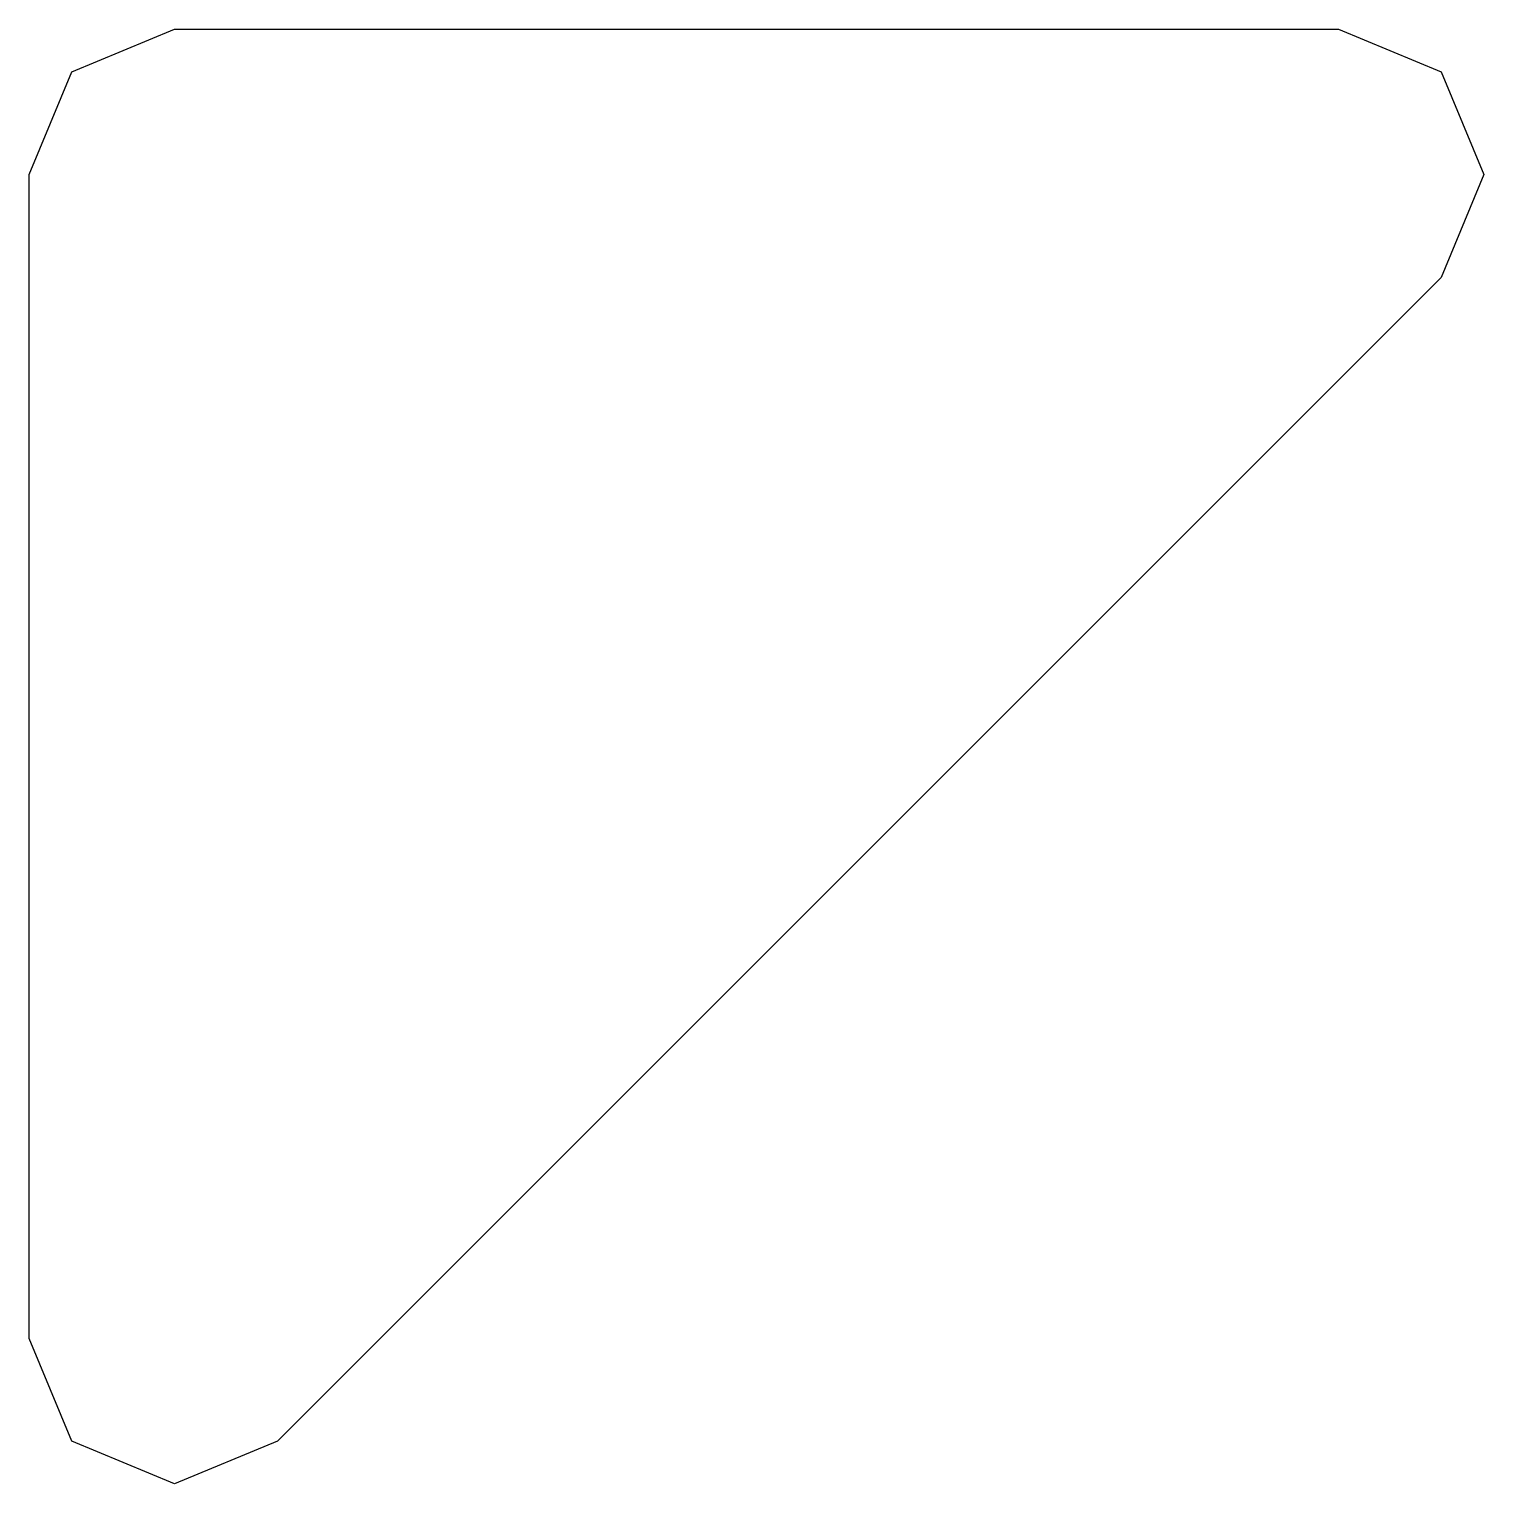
# Model space of a CAD drawing. Extents: x 104 to 228, y -134 to -58.
# Drawn here: x 207.005 to 207.605, y -86.6 to -86 of the extents above; entities that cross this region are included whole.
import ezdxf

# ---------------------------------------------------------------- set-up
doc = ezdxf.new("R2010")
doc.units = 0
doc.layers.add('BLACK', color=7, linetype='CONTINUOUS')

msp = doc.modelspace()

# ---------------------------------------------------------------- linework, layer by layer
at = {"layer": 'BLACK', "linetype": 'CONTINUOUS'}
for p, q in [((207.022574, -86.017574), (207.065, -86)), ((207.065, -86), (207.545, -86)), ((207.545, -86), (207.587426, -86.017574)), ((207.005, -86.06), (207.022574, -86.017574)), ((207.587426, -86.017574), (207.605, -86.06)), ((207.005, -86.54), (207.005, -86.06)), ((207.605, -86.06), (207.587426, -86.102426)), ((207.587426, -86.102426), (207.107426, -86.582426)), ((207.022574, -86.582426), (207.005, -86.54)), ((207.065, -86.6), (207.022574, -86.582426)), ((207.107426, -86.582426), (207.065, -86.6))]:
    msp.add_line(p, q, dxfattribs=at)

doc.saveas('drawing.dxf')
